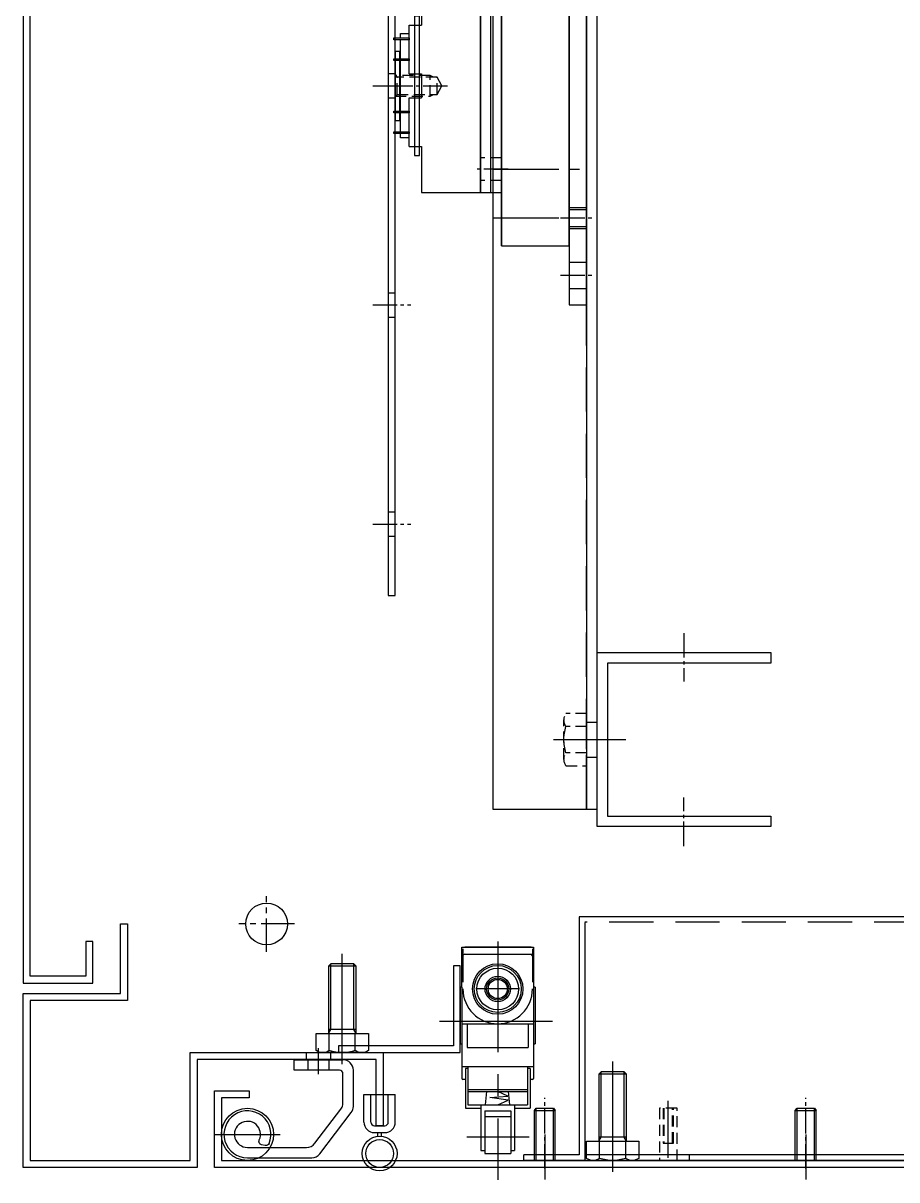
# Model space of a CAD drawing. Header units: millimetres. Extents: x 24815 to 36799, y -9299 to 5469.
# Drawn here: x 35161.8 to 35413, y 1758.4 to 2091 of the extents above; entities that cross this region are included whole.
import ezdxf

# ---------------------------------------------------------------- set-up
doc = ezdxf.new("R2010")
doc.units = ezdxf.units.MM
for name, pattern in [('CENTER', [50.8, 31.75, -6.35, 6.35, -6.35]), ('CENTER1', [10, 7, -1, 1, -1]), ('CENTER2', [28.575, 19.05, -3.175, 3.175, -3.175]), ('HIDDEN', [9.525, 6.35, -3.175]), ('HIDDEN2', [4.7625, 3.175, -1.5875]), ('HIDDENX2', [19.05, 12.7, -6.35])]:
    doc.linetypes.add(name, pattern=pattern)
for name, color, linetype in [('1', 1, 'CENTER'), ('4', 7, 'Continuous'), ('______', 7, 'Continuous'), ('CEN', 1, 'CENTER'), ('CENTER', 1, 'CENTER'), ('D', 3, 'Continuous'), ('HIDDEN', 2, 'HIDDEN'), ('O', 7, 'Continuous'), ('THIN', 3, 'Continuous')]:
    doc.layers.add(name, color=color, linetype=linetype)
doc.layers.add('case', color=3, linetype='Continuous', lineweight=30)
doc.layers.add('외형선', color=3, linetype='Continuous', lineweight=30)

# ---------------------------------------------------------------- blocks, each defined once
blk = doc.blocks.new('LIMIT SWITCH-T')
at = {"linetype": 'Continuous'}
for p, q in [((-12, -10.3), (-12, 10.3)), ((-2, 10.07), (-11.5, 10.07)), ((-12, 9.57), (-12, -9.43)), ((-2, -9.93), (-11.5, -9.93))]:
    blk.add_line(p, q, dxfattribs=at)
blk.add_line((-10, -9.5), (-10, 9.5))
at = {"color": 7}
for p, q in [((33.3, -8.6), (33.3, 8.6)), ((34.3, 4.86), (34.3, 9.3)), ((46.43, 3.73), (46.43, 4.86)), ((47.3, -3.73), (47.3, 3.73)), ((34.3, -9.3), (34.3, -4.86)), ((46.43, -4.86), (46.43, -3.73))]:
    blk.add_line(p, q, dxfattribs=at)
at = {"linetype": 'Continuous'}
for radius in [7.25, 6.75, 6, 3.65, 3.2, 2.75]:
    blk.add_circle((0, 0), radius, dxfattribs=at)
for centre, radius, start, end in [((-9.5, 9.5), 0.5, 90, 180), ((0, 0), 10, 270, 90), ((-9.5, -9.5), 0.5, 180, 270)]:
    blk.add_arc(centre, radius, start, end, dxfattribs=at)
at = {"layer": 'CEN', "color": 7, "linetype": 'Continuous'}
for p, q in [((22.4, 8.6), (33.3, 8.6)), ((22.89, 9.3), (34.3, 9.3)), ((33.3, 4.86), (46.43, 4.86)), ((35, 3.73), (47.3, 3.73)), ((33.3, -4.86), (46.43, -4.86)), ((35, -3.73), (47.3, -3.73)), ((22.4, -8.6), (33.3, -8.6)), ((22.89, -9.3), (34.3, -9.3))]:
    blk.add_line(p, q, dxfattribs=at)
at = {"layer": 'CEN'}
for p, q in [((0, 6.27), (0, -6.27)), ((-13.61, 0), (54.88, 0))]:
    blk.add_line(p, q, dxfattribs=at)
at = {"layer": 'D', "color": 1, "linetype": 'CENTER'}
for p, q in [((9.3, 15.75), (9.3, -15.75)), ((42.63, 9.02), (42.63, -8.86))]:
    blk.add_line(p, q, dxfattribs=at)
at = {"layer": 'D', "color": 7}
for p, q in [((-0.5, 10.75), (-0.5, 10.3)), ((10, -10.37), (10, 10.23)), ((29.5, -8.6), (29.5, 8.6)), ((34.3, 4.86), (34.3, 8.6)), ((33.3, 3.52), (29.5, 3.1)), ((35, -3.73), (35, 3.73)), ((36.7, -3.73), (36.7, 3.73)), ((30.78, 2.89), (29.5, 0)), ((31.23, -2.23), (30.78, 2.89)), ((32.01, 3.05), (31.23, -2.23)), ((33.3, 0), (32.01, 3.05)), ((33.3, -3.52), (29.5, -3.1)), ((34.3, -8.6), (34.3, -4.86)), ((-0.5, -10.3), (-12, -10.3)), ((-0.5, -10.3), (-0.5, -10.75))]:
    blk.add_line(p, q, dxfattribs=at)
at = {"layer": 'D', "color": 0}
blk.add_line((29, 8.5), (29, -8.5), dxfattribs=at)
at = {"layer": 'O'}
for p, q in [((-12, 10.3), (25.7, 10.3)), ((-0.5, 10.75), (15.8, 10.75)), ((15.8, 10.3), (15.8, 10.75)), ((16.8, -8.75), (16.8, 8.75)), ((-0.5, -10.3), (25.7, -10.3)), ((-0.5, -10.75), (15.8, -10.75)), ((15.8, -10.75), (15.8, -10.3))]:
    blk.add_line(p, q, dxfattribs=at)
at = {"layer": 'O', "color": 7}
for p, q in [((22.4, 10.3), (22.4, -10.3)), ((26, 10), (26, 9.5)), ((10, 8.75), (16.8, 8.75)), ((22.89, 9.3), (22.89, 8.6)), ((26, 9.5), (26, 9.3)), ((10, -8.75), (16.8, -8.75)), ((22.89, -8.6), (22.89, -9.3)), ((26, -9.3), (26, -10))]:
    blk.add_line(p, q, dxfattribs=at)
at = {"layer": 'O'}
for centre, start, end in [((25.7, 10), 0, 90), ((25.7, -10), 270, 0)]:
    blk.add_arc(centre, 0.3, start, end, dxfattribs=at)
blk = doc.blocks.new('756trasdfasdfadf')
at = {"color": 1, "linetype": 'CENTER1'}
for p, q in [((-17117.17, 15239.16), (-17117.17, 15225.24)), ((-17147.76, 15208.57), (-17133.84, 15208.57)), ((-17117.17, 15177.98), (-17117.17, 15191.9))]:
    blk.add_line(p, q, dxfattribs=at)
at = {"color": 140}
blk.add_lwpolyline([(-17139.17, 15230.57), (-17139.17, 15186.57), (-17092.17, 15186.57), (-17092.17, 15183.57), (-17142.17, 15183.57), (-17142.17, 15233.57), (-17092.17, 15233.57), (-17092.17, 15230.57)], close=True, dxfattribs=at)
blk = doc.blocks.new('A$C0C3B50F3')
at = {"color": 1, "linetype": 'CENTER1'}
blk.add_line((0, -2.28), (0, 18.05), dxfattribs=at)
for p, q in [((-3, 14.39), (-2.5, 15)), ((-3, 14.39), (3, 14.39)), ((-3, 0), (-3, 14.39)), ((-2.5, 15), (2.5, 15)), ((2.5, 15), (3, 14.39)), ((3, 0), (3, 14.39)), ((3, 0), (-3, 0))]:
    blk.add_line(p, q)
at = {"color": 3}
for p, q in [((-2.5, 0), (-2.5, 15)), ((2.5, 0), (2.5, 15))]:
    blk.add_line(p, q, dxfattribs=at)
blk = doc.blocks.new('caw334rtw34tf45')
at = {"color": 2, "linetype": 'HIDDEN2'}
for p, q in [((4143.25, 33223.64), (4128.25, 33223.64)), ((4128.25, 33223.64), (4128.25, 33218.64)), ((4143.25, 33222.64), (4133.25, 33222.64)), ((4133.25, 33222.64), (4133.25, 33219.64)), ((4143.25, 33222.39), (4133.25, 33222.39)), ((4143.25, 33218.64), (4143.25, 33223.64)), ((4128.25, 33218.64), (4143.25, 33218.64)), ((4133.25, 33219.89), (4143.25, 33219.89)), ((4133.25, 33219.64), (4143.25, 33219.64))]:
    blk.add_line(p, q, dxfattribs=at)
at = {"color": 1, "linetype": 'CENTER', "ltscale": 2}
blk.add_line((4129.02, 33221.14), (4145.4, 33221.14), dxfattribs=at)
blk = doc.blocks.new('ASDHREWHREJJJ')
for p, q in [((14489.89, -8467.05), (14489.89, -8468.07)), ((14490.89, -8467.05), (14490.89, -8468.07)), ((14491.89, -8468.07), (14488.89, -8468.07)), ((14491.89, -8470.07), (14488.89, -8470.07)), ((14485.89, -8471.07), (14485.89, -8479.07)), ((14487.89, -8471.07), (14487.89, -8479.07)), ((14492.89, -8471.07), (14492.89, -8479.07)), ((14494.89, -8471.07), (14494.89, -8479.07)), ((14494.89, -8479.07), (14485.89, -8479.07))]:
    blk.add_line(p, q)
for radius in [5, 4]:
    blk.add_circle((14490.39, -8462.07), radius)
for centre, radius, start, end in [((14488.89, -8471.07), 3, 90, 180), ((14488.89, -8471.07), 1, 90, 180), ((14491.89, -8471.07), 3, 0, 90), ((14491.89, -8471.07), 1, 0, 90)]:
    blk.add_arc(centre, radius, start, end)
blk = doc.blocks.new('DETADGAG')
at = {"color": 1}
for points in [[(-14968.32, -13088.8, 3.321213), (-14974.54, -13092.92), (-14956.07, -13092.92, 0.234242), (-14953.69, -13091.74), (-14944.7, -13079.92, 0.164054), (-14944.09, -13078.11), (-14944.09, -13077.72), (-14944.09, -13067.72, 0.414214), (-14947.09, -13064.72)], [(-14947.15, -13077.72, 0.052353), (-14947.09, -13077.39), (-14947.09, -13068.72, 0.414214), (-14948.09, -13067.72), (-14961.09, -13067.72), (-14961.09, -13064.72), (-14947.09, -13064.72)], [(-14968.32, -13088.8, -0.366304), (-14969.47, -13089.39), (-14970.46, -13089.15, -0.474617), (-14971.14, -13087.75, 3.431067), (-14974.54, -13089.92), (-14957.56, -13089.92, 0.234242), (-14955.17, -13088.74), (-14947.7, -13078.91, 0.11075), (-14947.15, -13077.72)]]:
    blk.add_lwpolyline(points, format="xyb", dxfattribs=at)
blk.add_circle((-14974.54, -13086.17), 7.5, dxfattribs=at)
at = {"layer": '1', "color": 1}
blk.add_line((-14983.91, -13086.17), (-14965.16, -13086.17), dxfattribs=at)
at = {"layer": '4', "color": 1, "linetype": 'HIDDEN2'}
for p, q in [((-14957.09, -13067.72), (-14957.09, -13064.72)), ((-14951.09, -13067.72), (-14951.09, -13064.72))]:
    blk.add_line(p, q, dxfattribs=at)
blk = doc.blocks.new('M8_20')
for p, q in [((-437.31, -18094.18, 0), (-445.31, -18094.18, 0)), ((-437.31, -18112.34, 0), (-445.31, -18112.34, 0)), ((-445.06, -18118.43, 0), (-445.06, -18113.51, 0)), ((-437.55, -18118.43, 0), (-437.55, -18113.51, 0)), ((-435.68, -18119.01, 0), (-446.94, -18119.01, 0))]:
    blk.add_line(p, q)
at = {"elevation": 0}
blk.add_lwpolyline([(-437.31, -18113.51), (-437.31, -18094.18), (-437.98, -18093.51), (-444.63, -18093.51), (-445.31, -18094.18), (-445.31, -18113.51)], dxfattribs=at)
blk.add_lwpolyline([(-433.8, -18113.51), (-433.8, -18118.43, -0.309401), (-437.55, -18118.43, -0.154701), (-445.06, -18118.43, -0.309401), (-448.81, -18118.43), (-448.81, -18113.51), (-433.8, -18113.51)], format="xyb", dxfattribs=at)
at = {"layer": 'CENTER'}
blk.add_line((-441.31, -18122.31, 0), (-441.31, -18090.51, 0), dxfattribs=at)
at = {"layer": 'THIN', "elevation": 0}
for points in [[(-445.31, -18113.51), (-444.63, -18112.34), (-444.63, -18093.51)], [(-437.31, -18113.51), (-437.98, -18112.34), (-437.98, -18093.51)]]:
    blk.add_lwpolyline(points, dxfattribs=at)
blk = doc.blocks.new('QEAdszgf')
at = {"color": 1}
for p, q in [((-14913.64, -13037.97), (-14913.64, -13060.97)), ((-14911.64, -13037.97), (-14913.64, -13037.97)), ((-14911.64, -13062.97), (-14911.64, -13037.97)), ((-14913.64, -13060.97), (-14946.64, -13060.97)), ((-14946.64, -13060.97), (-14946.64, -13062.97)), ((-14946.64, -13062.97), (-14911.64, -13062.97))]:
    blk.add_line(p, q, dxfattribs=at)
at = {"color": 1, "linetype": 'CENTER', "ltscale": 3}
blk.add_line((-14907.64, -13053.97), (-14917.64, -13053.97), dxfattribs=at)
blk = doc.blocks.new('A$C6B021DFF')
at = {"color": 1, "linetype": 'CENTER2', "ltscale": 0.5}
for p, q in [((70, 62), (70, 78)), ((78, 70), (62, 70))]:
    blk.add_line(p, q, dxfattribs=at)
at = {"color": 3}
for p, q in [((84.95, 26.79), (84.95, 34.24)), ((81.45, 30.95), (81.45, 33)), ((88.45, 30.95), (88.45, 33))]:
    blk.add_line(p, q, dxfattribs=at)
blk.add_lwpolyline([(737, 22), (747, 22), (747, 0), (55, 0), (55, 22), (65, 22), (65, 20), (57, 20), (57, 2), (745, 2), (745, 20), (737, 20)], close=True, dxfattribs=at)
at = {"color": 3, "ltscale": 10}
blk.add_circle((70, 70), 6, dxfattribs=at)
at = {"layer": '______', "color": 3, "ltscale": 10}
blk.add_lwpolyline([(18, 585), (20, 585), (20, 597), (0, 597), (0, 53), (20, 53), (20, 65), (18, 65), (18, 55), (2, 55), (2, 595), (18, 595), (18, 585), (20, 585)], dxfattribs=at)
at = {"layer": '외형선', "lineweight": -3}
blk.add_lwpolyline([(101.5, 31), (50, 31), (50, 0), (0, 0), (0, 50), (28, 50), (28, 70), (30, 70), (30, 48), (2, 48), (2, 2), (48, 2), (48, 33), (103.5, 33), (103.5, 12), (101.5, 12)], close=True, dxfattribs=at)
for name, p in [('756trasdfasdfadf', (17307.17, -15085.57)), ('M8_20', (533.06, 18152.01, 0)), ('QEAdszgf', (15037.34, 13095.97)), ('DETADGAG', (15039.04, 13095.67)), ('M8_20', (610.81, 18121.01, 0)), ('A$C0C3B50F3', (150, 2)), ('A$C0C3B50F3', (225, 2))]:
    blk.add_blockref(name, p)
at = {"rotation": 270}
blk.add_blockref('LIMIT SWITCH-T', (136.45, 51.3), dxfattribs=at)
at = {"color": 4, "rotation": 180}
blk.add_blockref('ASDHREWHREJJJ', (14592.89, -8458.07), dxfattribs=at)
at = {"color": 1, "linetype": 'CENTER2', "rotation": 90}
blk.add_blockref('caw334rtw34tf45', (33406.64, -4126.25), dxfattribs=at)
blk = doc.blocks.new('A$C6E964A93')
at = {"color": 4}
for p, q in [((490.01, 70), (9.9, 70)), ((9.9, 70), (9.9, 1.6)), ((11.5, 68.4), (11.5, 0)), ((9.9, 1.6), (-6, 1.6)), ((-6, 0), (-6, 1.6)), ((11.5, 0), (-6, 0)), ((488.41, 1.6), (11.5, 1.6)), ((488.41, 0), (11.5, 0)), ((41.5, 1.6), (41.5, 0))]:
    blk.add_line(p, q, dxfattribs=at)
at = {"layer": 'CENTER', "color": 1, "linetype": 'CENTER'}
for p, q in [((0, 7.43), (0, -5.44)), ((75, 7.43), (75, -5.44))]:
    blk.add_line(p, q, dxfattribs=at)
at = {"layer": 'HIDDEN', "color": 2, "linetype": 'HIDDENX2'}
blk.add_line((488.41, 68.5), (11.5, 68.5), dxfattribs=at)
blk = doc.blocks.new('esrfa')
at = {"color": 2, "linetype": 'HIDDEN2'}
for p, q in [((-4055.21, -14067.61), (-4040.2, -14067.61)), ((-4055.21, -14073.53), (-4055.21, -14067.61)), ((-4051.46, -14067.61), (-4051.46, -14073.53)), ((-4043.95, -14067.61), (-4043.95, -14073.53)), ((-4040.2, -14067.61), (-4040.2, -14073.53)), ((-4053.33, -14074.11), (-4042.08, -14074.11))]:
    blk.add_line(p, q, dxfattribs=at)
for centre, radius, start, end in [((-4053.33, -14070.79), 3.32, 235.6158, 304.3842), ((-4047.71, -14061.69), 12.42, 252.412, 287.588), ((-4042.08, -14070.79), 3.32, 235.6158, 304.3842)]:
    blk.add_arc(centre, radius, start, end, dxfattribs=at)
at = {"layer": 'CENTER'}
blk.add_line((-4047.71, -14077.11), (-4047.71, -14064.61), dxfattribs=at)
blk = doc.blocks.new('A$C2F8B6082')
at = {"color": 4}
blk.add_lwpolyline([(159.84, -15.16), (159.84, 14.84), (-330.16, 14.84), (-330.16, -15.16)], close=True, dxfattribs=at)
at = {"layer": 'CENTER', "ltscale": 3}
blk.add_line((139.84, 7.84), (139.84, 19.84), dxfattribs=at)
at = {"layer": 'HIDDEN', "color": 2, "linetype": 'HIDDENX2'}
for p, q in [((134.84, 11.84), (134.84, 14.84)), ((144.84, 11.84), (144.84, 14.84)), ((159.84, 11.84), (-330.16, 11.84))]:
    blk.add_line(p, q, dxfattribs=at)
at = {"xscale": -1}
blk.add_blockref('esrfa', (-3907.87, 14079.45), dxfattribs=at)
blk = doc.blocks.new('A$C30543EFC')
at = {"color": 1, "linetype": 'CENTER1'}
blk.add_line((-5, -250), (8, -250), dxfattribs=at)
at = {"layer": 'case', "color": 3, "lineweight": -3}
for p, q in [((0, 220), (0, -270)), ((3, -270), (3, 220)), ((0, -270), (3, -270))]:
    blk.add_line(p, q, dxfattribs=at)
blk = doc.blocks.new('A$C5E153CB5')
at = {"color": 1, "lineweight": 35}
for p, q in [((21.99, 0), (-191, 0)), ((21.99, -19.5), (-191, -19.5))]:
    blk.add_line(p, q, dxfattribs=at)
at = {"color": 1}
for p, q in [((-191, 0), (-191, -19.5)), ((21.99, 0), (21.99, -19.5))]:
    blk.add_line(p, q, dxfattribs=at)
at = {"color": 2, "linetype": 'CENTER2'}
for p, q in [((-182.99, 2.56), (-182.99, -22.44)), ((-151, 2.56), (-151, -22.44)), ((-124.5, 2.56), (-124.5, -22.44)), ((-111, 2.56), (-111, -22.44)), ((-63, 2.56), (-63, -22.44)), ((-48, 2.56), (-48, -22.44)), ((0, 2.56), (0, -22.44)), ((13.99, 2.56), (13.99, -22.44))]:
    blk.add_line(p, q, dxfattribs=at)
blk = doc.blocks.new('A$C76D42456')
at = {"color": 2, "linetype": 'HIDDEN'}
for p, q in [((-217.25, 0), (-217.25, -5)), ((-209.75, 0), (-209.75, -5)), ((12.75, 0), (12.75, -5)), ((20.25, 0), (20.25, -5)), ((-200, 0), (-200, -5)), ((-199.458734, 0), (-199.458734, -5)), ((-194.541266, 0), (-194.541266, -5)), ((-194, 0), (-194, -5)), ((-3, 0), (-3, -5)), ((-2.458734, 0), (-2.458734, -5)), ((2.458734, 0), (2.458734, -5)), ((3, 0), (3, -5))]:
    blk.add_line(p, q, dxfattribs=at)
at = {"color": 1, "linetype": 'CENTER1'}
for p, q in [((-213.5, 2.5), (-213.5, -7.5)), ((-197, 2.5), (-197, -7.5)), ((0, 2.5), (0, -7.5)), ((16.5, 2.5), (16.5, -7.5))]:
    blk.add_line(p, q, dxfattribs=at)
at = {"color": 32}
blk.add_lwpolyline([(-222, -5), (-222, 0), (25, 0), (25, -5)], close=True, dxfattribs=at)
blk = doc.blocks.new('A$C584653CA')
for p, q in [((-10, 30.5), (-7.75, 30.5)), ((-7.75, 30.5), (-10, 30.5)), ((-10, 30.5), (-10, 29)), ((-7.25, 30.5), (7.25, 30.5)), ((7.25, 30.5), (-7.25, 30.5)), ((7.75, 30.5), (10, 30.5)), ((10, 30.5), (7.75, 30.5)), ((10, 30.5), (10, 29)), ((-15, 26.5), (-15, 29)), ((-15, 29), (-13.75, 29)), ((-13.25, 29), (-7.75, 29)), ((-7.75, 29.3), (-10, 29.3)), ((7.25, 29.3), (-7.25, 29.3)), ((-7.25, 29), (7.25, 29)), ((10, 29.3), (7.75, 29.3)), ((7.75, 29), (13.25, 29)), ((13.75, 29), (15, 29)), ((15, 29), (15, 26.5)), ((-17.45, 26.5), (-17.45, 23)), ((-17.45, 26.5), (-3.45, 26.5)), ((-3.45, 26.5), (-3.45, 23)), ((3.45, 26.5), (3.45, 23)), ((3.45, 26.5), (17.45, 26.5)), ((17.45, 26.5), (17.45, 23)), ((-30.7, 23), (-30.7, 0)), ((-17.45, 23), (-30.7, 23)), ((3.45, 23), (-3.45, 23)), ((30.7, 23), (17.45, 23)), ((30.7, 23), (30.7, 0)), ((30.7, 6), (-30.7, 6)), ((-30.7, 6), (30.7, 6)), ((-30.7, 3), (30.7, 3)), ((30.7, 0), (-30.7, 0))]:
    blk.add_line(p, q)
at = {"color": 1, "linetype": 'CENTER1'}
for p, q in [((0, 32.5), (0, 15.08)), ((-24, -2), (-24, 8)), ((24, -2), (24, 8))]:
    blk.add_line(p, q, dxfattribs=at)
at = {"color": 2, "linetype": 'HIDDEN2'}
for p, q in [((-3, 20.5), (3, 20.5)), ((-2.46, 18.5), (2.46, 18.5)), ((-27.25, 0), (-27.25, 6)), ((-20.75, 0), (-20.75, 6)), ((20.75, 0), (20.75, 6)), ((27.25, 0), (27.25, 6))]:
    blk.add_line(p, q, dxfattribs=at)
for points in [[(-13.75, 30.9), (-13.25, 30.9), (-13.25, 26.5), (-13.75, 26.5)], [(-7.75, 30.9), (-7.25, 30.9), (-7.25, 26.5), (-7.75, 26.5)], [(7.25, 30.9), (7.75, 30.9), (7.75, 26.5), (7.25, 26.5)], [(13.25, 30.9), (13.75, 30.9), (13.75, 26.5), (13.25, 26.5)]]:
    blk.add_lwpolyline(points, close=True)
for points in [[(-3, 30.5), (-3, 20.5), (-2.46, 19.56)], [(-3, 30.5), (-2.46, 29.96), (2.46, 29.96), (3, 30.5)], [(-2.46, 29.96), (-2.46, 18.5), (0, 17.08), (2.46, 18.5), (2.46, 29.96)], [(2.46, 19.56), (3, 20.5), (3, 30.5)]]:
    blk.add_lwpolyline(points, dxfattribs=at)
at = {"color": 3, "ltscale": 10}
blk.add_lwpolyline([(-20, 23.5), (20, 23.5), (20, 25), (-20, 25)], close=True, dxfattribs=at)
blk = doc.blocks.new('A$C688E53C3')
at = {"color": 161}
for p, q in [((4.34, 32.3, 0), (-17.66, 32.3, 0)), ((-17.66, 32.3, 0), (-17.66, -7.7, 0)), ((-2.26, 32.3, 0), (-2.26, -7.7, 0)), ((4.34, 32.3, 0), (4.34, -7.7, 0)), ((-2.26, 18.8, 0), (-17.66, 18.8, 0)), ((-2.26, 5.8, 0), (-17.66, 5.8, 0)), ((4.34, -7.7, 0), (-17.66, -7.7, 0))]:
    blk.add_line(p, q, dxfattribs=at)
at = {"color": 1, "linetype": 'CENTER'}
for p, q in [((-20.66, 22.3, 0), (-14.66, 22.3, 0)), ((6.19, 12.3, 0), (-3.89, 12.3, 0)), ((-20.66, 2.3, 0), (-14.66, 2.3, 0))]:
    blk.add_line(p, q, dxfattribs=at)
at = {"color": 2, "linetype": 'HIDDEN2'}
for p, q in [((4.34, 15, 0), (-2.26, 15, 0)), ((4.34, 9.6, 0), (-2.26, 9.6, 0))]:
    blk.add_line(p, q, dxfattribs=at)
blk = doc.blocks.new('A$C11023600')
at = {"ltscale": 10, "xscale": -1}
for p in [(-117.48, 24.5), (-54.48, 24.5)]:
    blk.add_blockref('A$C584653CA', p, dxfattribs=at)
at = {"xscale": -1, "rotation": 90}
blk.add_blockref('A$C688E53C3', (-169.2, 28.84, 0), dxfattribs=at)
for name, p in [('A$C5E153CB5', (-30.49, 24.5)), ('A$C76D42456', (-16.5, 5))]:
    blk.add_blockref(name, p)
blk = doc.blocks.new('A$C00D95890')
at = {"linetype": 'CENTER1'}
for p, q in [((0, -6.5), (0, 4.5)), ((63, -6.5), (63, 4.5)), ((126, -6.5), (126, 4.5)), ((189, -6.5), (189, 4.5))]:
    blk.add_line(p, q, dxfattribs=at)
at = {"color": 2, "linetype": 'HIDDEN'}
for p, q in [((-3.5, -2), (-3.5, 0)), ((3.5, -2), (3.5, 0)), ((59.5, -2), (59.5, 0)), ((66.5, -2), (66.5, 0)), ((122.5, -2), (122.5, 0)), ((129.5, -2), (129.5, 0)), ((185.5, -2), (185.5, 0)), ((192.5, -2), (192.5, 0))]:
    blk.add_line(p, q, dxfattribs=at)
at = {"color": 1}
blk.add_lwpolyline([(-20.5, -2), (209.5, -2), (209.5, 0), (-20.5, 0)], close=True, dxfattribs=at)
blk = doc.blocks.new('A$C77630893')
at = {"ltscale": 10}
blk.add_blockref('A$C30543EFC', (-3, -220), dxfattribs=at)
at = {"xscale": -1, "rotation": 90}
blk.add_blockref('A$C11023600', (-3, -336.5), dxfattribs=at)
at = {"rotation": 270}
blk.add_blockref('A$C00D95890', (-58, -219.02), dxfattribs=at)

msp = doc.modelspace()

# ---------------------------------------------------------------- block references
for name, p in [('A$C6B021DFF', (35161.807, 1761.99)), ('A$C77630893', (35326.807, 2354.99)), ('A$C6E964A93', (35311.807, 1763.99))]:
    msp.add_blockref(name, p)
at = {"rotation": 270}
msp.add_blockref('A$C2F8B6082', (35311.967, 2024.826), dxfattribs=at)

doc.saveas('drawing.dxf')
